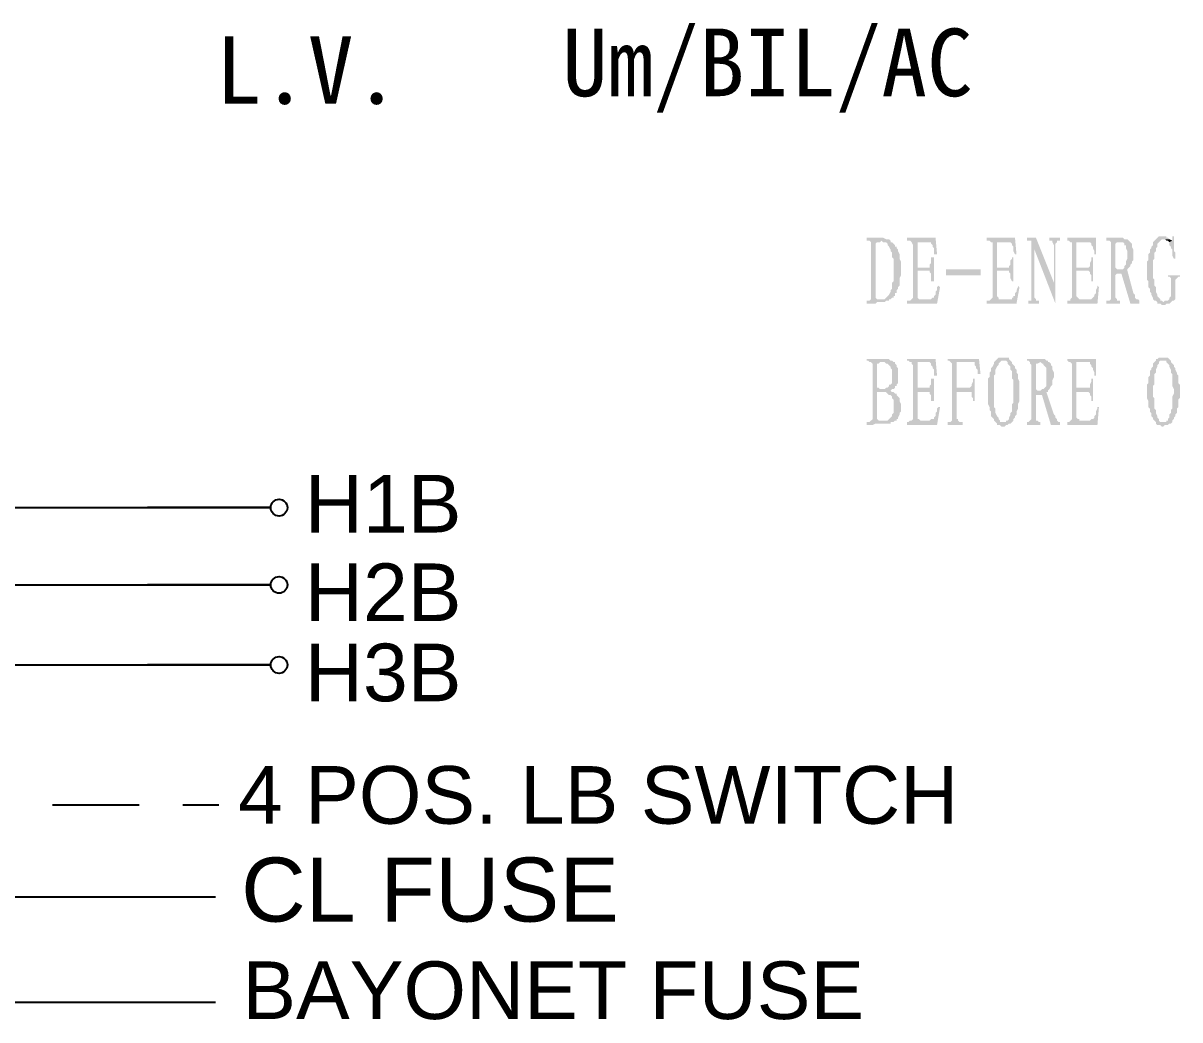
# Model space of a CAD drawing. Header units: millimetres. Extents: x 237080 to 246815, y -181726 to -175279.
# Drawn here: x 246707 to 246750.35, y -181088.43 to -181051.08 of the extents above; entities that cross this region are included whole.
import ezdxf
from ezdxf.enums import TextEntityAlignment as Align

# ---------------------------------------------------------------- set-up
doc = ezdxf.new("R2010")
doc.units = ezdxf.units.MM
doc.header["$LTSCALE"] = 13
doc.linetypes.add('DASHED', pattern=[0.75, 0.5, -0.25])
doc.layers.add('2', color=3, linetype='Continuous')
doc.layers.add('4虚线层', color=6, linetype='DASHED')
doc.layers.add('标注、文本', color=3, linetype='Continuous', lineweight=25)
doc.styles.add('Note Text (ANSI)', font='arial.ttf')
doc.styles.add('PDF FangSong', font='simfang.ttf')

msp = doc.modelspace()

# ---------------------------------------------------------------- hatches: boundary and pattern name
at = {"layer": '2', "linetype": 'Continuous', "transparency": 33554559}
for points in [[(246739.116, -181059.121), (246738.611, -181059.121), (246738.611, -181059.233), (246738.667, -181059.233), (246738.723, -181059.233), (246738.779, -181059.289), (246738.779, -181059.345), (246738.779, -181061.367), (246738.779, -181061.424), (246738.723, -181061.48), (246738.611, -181061.48), (246738.611, -181061.592), (246738.723, -181061.592), (246738.779, -181061.592), (246738.892, -181061.592), (246738.948, -181061.592), (246739.004, -181061.536), (246739.06, -181061.536), (246739.173, -181061.536), (246739.229, -181061.536), (246739.285, -181061.536), (246739.341, -181061.48), (246739.397, -181061.48), (246739.453, -181061.48), (246739.173, -181061.424), (246739.116, -181061.424), (246739.06, -181061.424), (246739.004, -181061.424), (246738.948, -181061.367), (246738.948, -181059.345), (246739.004, -181059.289), (246739.06, -181059.289), (246739.116, -181059.289), (246739.173, -181059.233), (246739.51, -181059.233), (246739.453, -181059.177), (246739.397, -181059.177), (246739.341, -181059.177), (246739.229, -181059.121), (246739.173, -181059.121)], [(246739.51, -181059.233), (246739.173, -181059.233), (246739.229, -181059.289), (246739.285, -181059.289), (246739.341, -181059.289), (246739.397, -181059.345), (246739.397, -181059.402), (246739.453, -181059.458), (246739.51, -181059.57), (246739.51, -181059.626), (246739.566, -181059.682), (246739.566, -181059.739), (246739.566, -181059.795), (246739.566, -181059.851), (246739.622, -181059.907), (246739.622, -181060.019), (246739.622, -181060.076), (246739.622, -181060.188), (246739.622, -181060.244), (246739.622, -181060.356), (246739.622, -181060.413), (246739.622, -181060.525), (246739.622, -181060.581), (246739.622, -181060.693), (246739.622, -181060.75), (246739.566, -181060.806), (246739.566, -181060.918), (246739.566, -181060.974), (246739.566, -181061.03), (246739.51, -181061.087), (246739.51, -181061.143), (246739.453, -181061.255), (246739.397, -181061.311), (246739.341, -181061.367), (246739.285, -181061.424), (246739.229, -181061.424), (246739.173, -181061.424), (246739.453, -181061.48), (246739.453, -181061.424), (246739.51, -181061.424), (246739.566, -181061.367), (246739.622, -181061.367), (246739.622, -181061.311), (246739.678, -181061.311), (246739.678, -181061.255), (246739.678, -181061.199), (246739.734, -181061.199), (246739.734, -181061.143), (246739.734, -181061.087), (246739.79, -181061.03), (246739.79, -181060.974), (246739.847, -181060.918), (246739.847, -181060.862), (246739.847, -181060.75), (246739.847, -181060.693), (246739.847, -181060.637), (246739.903, -181060.525), (246739.903, -181060.469), (246739.903, -181060.356), (246739.903, -181060.3), (246739.903, -181060.244), (246739.903, -181060.188), (246739.903, -181060.076), (246739.903, -181060.019), (246739.847, -181059.907), (246739.847, -181059.851), (246739.847, -181059.795), (246739.847, -181059.739), (246739.79, -181059.626), (246739.79, -181059.57), (246739.734, -181059.514), (246739.734, -181059.458), (246739.678, -181059.458), (246739.678, -181059.402), (246739.622, -181059.345), (246739.566, -181059.289), (246739.51, -181059.289)], [(246741.195, -181059.121), (246740.127, -181059.121), (246740.127, -181059.233), (246740.184, -181059.233), (246740.24, -181059.233), (246740.296, -181059.289), (246740.97, -181059.289), (246741.026, -181059.289), (246741.026, -181059.345), (246741.082, -181059.402), (246741.082, -181059.458), (246741.138, -181059.514), (246741.138, -181059.626), (246741.138, -181059.739), (246741.251, -181059.739)], [(246740.296, -181059.289), (246740.352, -181059.402), (246740.352, -181061.367), (246740.296, -181061.424), (246740.24, -181061.48), (246740.689, -181061.424), (246740.633, -181061.424), (246740.577, -181061.424), (246740.521, -181061.367), (246740.521, -181061.311), (246740.521, -181060.356), (246740.914, -181060.356), (246740.521, -181060.244), (246740.521, -181059.289), (246740.97, -181059.289)], [(246744.171, -181059.121), (246743.104, -181059.121), (246743.104, -181059.233), (246743.16, -181059.233), (246743.217, -181059.233), (246743.273, -181059.289), (246744.003, -181059.289), (246744.059, -181059.345), (246744.059, -181059.402), (246744.115, -181059.458), (246744.115, -181059.514), (246744.115, -181059.626), (246744.171, -181059.739), (246744.228, -181059.739)], [(246743.273, -181059.289), (246743.329, -181059.289), (246743.329, -181059.402), (246743.329, -181061.367), (246743.273, -181061.424), (246743.217, -181061.48), (246743.666, -181061.424), (246743.61, -181061.424), (246743.554, -181061.424), (246743.554, -181061.367), (246743.497, -181061.311), (246743.497, -181060.356), (246743.947, -181060.356), (246743.497, -181060.244), (246743.497, -181059.289), (246744.003, -181059.289)], [(246744.958, -181059.121), (246744.621, -181059.121), (246744.621, -181059.233), (246744.677, -181059.233), (246744.733, -181059.233), (246744.789, -181059.233), (246744.789, -181059.402), (246744.902, -181059.57), (246745.688, -181061.592), (246745.632, -181060.806)], [(246745.857, -181059.121), (246745.463, -181059.121), (246745.463, -181059.233), (246745.52, -181059.233), (246745.576, -181059.233), (246745.576, -181059.289), (246745.632, -181059.402), (246745.632, -181060.806), (246745.688, -181061.592), (246745.688, -181059.345), (246745.744, -181059.289), (246745.744, -181059.233), (246745.8, -181059.233), (246745.857, -181059.233)], [(246747.204, -181059.121), (246746.137, -181059.121), (246746.137, -181059.233), (246746.193, -181059.233), (246746.25, -181059.289), (246746.98, -181059.289), (246747.036, -181059.345), (246747.036, -181059.402), (246747.092, -181059.458), (246747.092, -181059.514), (246747.148, -181059.626), (246747.148, -181059.739), (246747.204, -181059.739)], [(246746.25, -181059.289), (246746.306, -181059.289), (246746.306, -181059.402), (246746.306, -181061.367), (246746.25, -181061.424), (246746.25, -181061.48), (246746.699, -181061.424), (246746.587, -181061.424), (246746.53, -181061.367), (246746.474, -181061.311), (246746.474, -181060.356), (246746.924, -181060.356), (246746.474, -181060.244), (246746.474, -181059.289), (246746.98, -181059.289)], [(246748.159, -181059.121), (246747.598, -181059.121), (246747.598, -181059.233), (246747.654, -181059.233), (246747.71, -181059.233), (246747.766, -181059.289), (246747.766, -181059.345), (246747.766, -181061.367), (246747.766, -181061.424), (246747.71, -181061.48), (246747.598, -181061.48), (246747.598, -181061.592), (246748.103, -181061.592), (246748.103, -181061.48), (246748.047, -181061.48), (246747.991, -181061.48), (246747.991, -181061.424), (246747.935, -181061.367), (246747.935, -181060.525), (246747.991, -181060.469), (246748.047, -181060.469), (246748.103, -181060.469), (246748.159, -181060.469), (246748.384, -181060.356), (246748.103, -181060.3), (246748.047, -181060.3), (246747.991, -181060.3), (246747.935, -181060.244), (246747.935, -181059.345), (246747.991, -181059.289), (246748.047, -181059.289), (246748.103, -181059.289), (246748.496, -181059.289), (246748.44, -181059.233), (246748.384, -181059.177), (246748.328, -181059.177), (246748.272, -181059.177), (246748.215, -181059.121)], [(246748.496, -181059.289), (246748.103, -181059.289), (246748.159, -181059.289), (246748.215, -181059.289), (246748.272, -181059.345), (246748.272, -181059.402), (246748.328, -181059.402), (246748.328, -181059.458), (246748.328, -181059.514), (246748.384, -181059.626), (246748.384, -181059.682), (246748.384, -181059.795), (246748.384, -181059.851), (246748.384, -181059.907), (246748.328, -181060.019), (246748.328, -181060.076), (246748.328, -181060.132), (246748.272, -181060.188), (246748.272, -181060.244), (246748.215, -181060.3), (246748.159, -181060.3), (246748.103, -181060.3), (246748.384, -181060.356), (246748.384, -181060.3), (246748.44, -181060.244), (246748.496, -181060.188), (246748.496, -181060.132), (246748.552, -181060.076), (246748.552, -181060.019), (246748.609, -181059.963), (246748.609, -181059.907), (246748.609, -181059.795), (246748.609, -181059.739), (246748.609, -181059.626), (246748.609, -181059.57), (246748.552, -181059.458), (246748.552, -181059.402), (246748.552, -181059.345)], [(246749.732, -181059.065), (246749.676, -181059.065), (246749.563, -181059.065), (246749.507, -181059.121), (246749.451, -181059.177), (246749.395, -181059.233), (246749.339, -181059.289), (246749.339, -181059.402), (246749.283, -181059.458), (246749.283, -181059.514), (246749.226, -181059.57), (246749.226, -181059.626), (246749.226, -181059.682), (246749.17, -181059.739), (246749.17, -181059.795), (246749.17, -181059.851), (246749.17, -181059.963), (246749.114, -181060.019), (246749.114, -181060.076), (246749.114, -181060.188), (246749.114, -181060.244), (246749.114, -181060.356), (246749.114, -181060.413), (246749.114, -181060.525), (246749.114, -181060.581), (246749.114, -181060.693), (246749.17, -181060.75), (246749.17, -181060.806), (246749.17, -181060.918), (246749.17, -181060.974), (246749.226, -181061.03), (246749.226, -181061.087), (246749.226, -181061.143), (246749.283, -181061.199), (246749.283, -181061.255), (246749.339, -181061.367), (246749.339, -181061.424), (246749.395, -181061.48), (246749.451, -181061.48), (246749.507, -181061.536), (246749.507, -181061.592), (246749.563, -181061.592), (246749.62, -181061.592), (246749.676, -181061.648), (246749.732, -181061.648), (246749.788, -181061.648), (246749.844, -181061.592), (246749.9, -181061.592), (246749.957, -181061.592), (246750.013, -181061.536), (246749.732, -181061.536), (246749.676, -181061.48), (246749.62, -181061.48), (246749.62, -181061.424), (246749.563, -181061.367), (246749.507, -181061.311), (246749.507, -181061.255), (246749.451, -181061.143), (246749.451, -181061.03), (246749.451, -181060.974), (246749.395, -181060.918), (246749.395, -181060.862), (246749.395, -181060.806), (246749.395, -181060.693), (246749.339, -181060.637), (246749.339, -181060.581), (246749.339, -181060.469), (246749.339, -181060.413), (246749.339, -181060.3), (246749.339, -181060.244), (246749.339, -181060.132), (246749.339, -181060.076), (246749.339, -181059.963), (246749.395, -181059.907), (246749.395, -181059.851), (246749.395, -181059.739), (246749.395, -181059.682), (246749.451, -181059.626), (246749.451, -181059.57), (246749.451, -181059.514), (246749.507, -181059.458), (246749.507, -181059.345), (246749.563, -181059.289), (246749.62, -181059.233), (246749.676, -181059.177), (246749.732, -181059.177), (246749.957, -181059.177), (246749.9, -181059.121), (246749.844, -181059.121), (246749.844, -181059.065), (246749.788, -181059.065)], [(246749.957, -181059.177), (246749.732, -181059.177), (246749.788, -181059.177), (246749.844, -181059.233), (246749.9, -181059.233), (246749.957, -181059.289), (246750.069, -181059.233)], [(246750.125, -181059.065), (246750.069, -181059.065), (246750.069, -181059.121), (246750.069, -181059.233), (246749.957, -181059.289), (246749.957, -181059.345), (246749.957, -181059.402), (246750.013, -181059.458), (246750.013, -181059.514), (246750.069, -181059.57), (246750.069, -181059.682), (246750.069, -181059.795), (246750.125, -181059.907), (246750.181, -181059.907), (246750.181, -181059.851), (246750.181, -181059.739), (246750.181, -181059.682), (246750.125, -181059.626), (246750.125, -181059.514), (246750.125, -181059.458), (246750.125, -181059.402), (246750.125, -181059.345), (246750.125, -181059.289), (246750.125, -181059.233), (246750.125, -181059.121)], [(246744.789, -181059.402), (246744.789, -181061.367), (246744.789, -181061.424), (246744.789, -181061.48), (246744.733, -181061.48), (246744.677, -181061.48), (246744.677, -181061.592), (246745.07, -181061.592), (246745.07, -181061.48), (246745.014, -181061.48), (246744.958, -181061.48), (246744.958, -181061.424), (246744.902, -181061.367), (246744.902, -181059.57)], [(246741.138, -181059.851), (246741.026, -181059.851), (246741.026, -181059.907), (246741.026, -181059.963), (246741.026, -181060.076), (246740.97, -181060.132), (246740.97, -181060.188), (246740.97, -181060.244), (246740.521, -181060.244), (246740.914, -181060.356), (246740.97, -181060.356), (246740.97, -181060.413), (246741.026, -181060.469), (246741.026, -181060.525), (246741.026, -181060.637), (246741.026, -181060.75), (246741.138, -181060.75)], [(246744.115, -181059.851), (246744.059, -181059.851), (246744.059, -181059.907), (246744.003, -181059.963), (246744.003, -181060.076), (246744.003, -181060.132), (246743.947, -181060.188), (246743.947, -181060.244), (246743.497, -181060.244), (246743.947, -181060.356), (246743.947, -181060.413), (246744.003, -181060.469), (246744.003, -181060.525), (246744.003, -181060.637), (246744.059, -181060.75), (246744.115, -181060.75)], [(246747.092, -181059.851), (246747.036, -181059.851), (246747.036, -181059.907), (246747.036, -181059.963), (246746.98, -181060.076), (246746.98, -181060.132), (246746.98, -181060.188), (246746.924, -181060.244), (246746.474, -181060.244), (246746.924, -181060.356), (246746.98, -181060.413), (246746.98, -181060.469), (246747.036, -181060.525), (246747.036, -181060.637), (246747.036, -181060.75), (246747.092, -181060.75)], [(246741.588, -181060.3), (246742.88, -181060.3), (246742.88, -181060.525), (246741.588, -181060.525)], [(246748.384, -181060.356), (246748.159, -181060.469), (246748.496, -181061.592), (246748.833, -181061.592), (246748.833, -181061.48), (246748.777, -181061.424), (246748.721, -181061.424), (246748.665, -181061.367), (246748.665, -181061.255), (246748.609, -181061.199)], [(246750.35, -181060.525), (246749.9, -181060.525), (246749.9, -181060.581), (246749.957, -181060.581), (246750.013, -181060.637), (246750.013, -181060.693), (246750.013, -181060.806), (246750.013, -181060.918), (246750.013, -181061.03), (246750.013, -181061.087), (246750.013, -181061.199), (246750.013, -181061.255), (246750.013, -181061.311), (246749.957, -181061.367), (246749.957, -181061.424), (246749.9, -181061.48), (246749.844, -181061.48), (246749.788, -181061.48), (246749.732, -181061.536), (246750.013, -181061.536), (246750.069, -181061.48), (246750.125, -181061.48), (246750.181, -181061.424), (246750.181, -181061.367), (246750.181, -181060.75), (246750.181, -181060.693), (246750.237, -181060.637), (246750.294, -181060.581), (246750.35, -181060.581)], [(246741.307, -181060.918), (246741.251, -181060.974), (246741.251, -181061.087), (246741.195, -181061.143), (246741.195, -181061.199), (246741.195, -181061.255), (246741.138, -181061.311), (246741.138, -181061.367), (246741.082, -181061.367), (246741.026, -181061.424), (246740.97, -181061.424), (246740.914, -181061.424), (246740.858, -181061.424), (246740.801, -181061.424), (246740.689, -181061.424), (246740.24, -181061.48), (246740.184, -181061.48), (246740.127, -181061.48), (246740.127, -181061.592), (246741.251, -181061.592), (246741.363, -181060.974)], [(246744.284, -181060.918), (246744.284, -181060.974), (246744.228, -181061.087), (246744.228, -181061.143), (246744.171, -181061.199), (246744.171, -181061.255), (246744.171, -181061.311), (246744.115, -181061.311), (246744.115, -181061.367), (246744.059, -181061.367), (246744.059, -181061.424), (246744.003, -181061.424), (246743.947, -181061.424), (246743.834, -181061.424), (246743.778, -181061.424), (246743.666, -181061.424), (246743.217, -181061.48), (246743.16, -181061.48), (246743.104, -181061.48), (246743.104, -181061.592), (246744.228, -181061.592), (246744.34, -181060.974)], [(246747.261, -181060.918), (246747.261, -181060.974), (246747.205, -181061.087), (246747.205, -181061.143), (246747.205, -181061.199), (246747.148, -181061.255), (246747.148, -181061.311), (246747.092, -181061.367), (246747.036, -181061.424), (246746.98, -181061.424), (246746.924, -181061.424), (246746.868, -181061.424), (246746.755, -181061.424), (246746.699, -181061.424), (246746.25, -181061.48), (246746.194, -181061.48), (246746.137, -181061.48), (246746.137, -181061.592), (246747.261, -181061.592), (246747.317, -181060.974)], [(246743.778, -181063.614), (246743.722, -181063.614), (246743.666, -181063.614), (246743.61, -181063.614), (246743.554, -181063.614), (246743.497, -181063.67), (246743.441, -181063.726), (246743.385, -181063.783), (246743.385, -181063.839), (246743.329, -181063.951), (246743.273, -181064.007), (246743.273, -181064.063), (246743.273, -181064.12), (246743.217, -181064.176), (246743.217, -181064.288), (246743.217, -181064.344), (246743.16, -181064.4), (246743.16, -181064.457), (246743.16, -181064.569), (246743.16, -181064.625), (246743.16, -181064.737), (246743.16, -181064.794), (246743.16, -181064.85), (246743.16, -181064.906), (246743.16, -181065.018), (246743.16, -181065.074), (246743.16, -181065.131), (246743.16, -181065.243), (246743.16, -181065.299), (246743.16, -181065.355), (246743.217, -181065.468), (246743.217, -181065.524), (246743.217, -181065.58), (246743.273, -181065.636), (246743.273, -181065.692), (246743.273, -181065.805), (246743.329, -181065.861), (246743.385, -181065.917), (246743.385, -181065.973), (246743.441, -181066.029), (246743.778, -181066.029), (246743.722, -181066.029), (246743.666, -181066.029), (246743.61, -181066.029), (246743.61, -181065.973), (246743.554, -181065.917), (246743.554, -181065.861), (246743.497, -181065.805), (246743.441, -181065.692), (246743.441, -181065.636), (246743.441, -181065.58), (246743.441, -181065.524), (246743.385, -181065.468), (246743.385, -181065.355), (246743.385, -181065.299), (246743.385, -181065.243), (246743.385, -181065.131), (246743.385, -181065.074), (246743.385, -181064.962), (246743.385, -181064.85), (246743.385, -181064.737), (246743.385, -181064.681), (246743.385, -181064.625), (246743.385, -181064.513), (246743.385, -181064.457), (246743.385, -181064.344), (246743.385, -181064.288), (246743.441, -181064.232), (246743.441, -181064.176), (246743.441, -181064.12), (246743.441, -181064.063), (246743.497, -181063.951), (246743.554, -181063.895), (246743.554, -181063.839), (246743.61, -181063.783), (246743.666, -181063.726), (246743.722, -181063.726), (246744.003, -181063.726), (246743.947, -181063.67), (246743.947, -181063.614), (246743.891, -181063.614), (246743.834, -181063.614)], [(246749.732, -181063.614), (246749.676, -181063.614), (246749.62, -181063.614), (246749.563, -181063.614), (246749.507, -181063.67), (246749.451, -181063.67), (246749.451, -181063.726), (246749.395, -181063.783), (246749.339, -181063.839), (246749.339, -181063.951), (246749.283, -181064.007), (246749.283, -181064.063), (246749.226, -181064.12), (246749.226, -181064.176), (246749.226, -181064.288), (246749.17, -181064.344), (246749.17, -181064.4), (246749.17, -181064.457), (246749.17, -181064.569), (246749.114, -181064.625), (246749.114, -181064.737), (246749.114, -181064.794), (246749.114, -181064.85), (246749.114, -181064.906), (246749.114, -181065.018), (246749.114, -181065.074), (246749.114, -181065.131), (246749.17, -181065.243), (246749.17, -181065.299), (246749.17, -181065.355), (246749.17, -181065.468), (246749.226, -181065.524), (246749.226, -181065.58), (246749.226, -181065.636), (246749.283, -181065.692), (246749.283, -181065.805), (246749.339, -181065.861), (246749.339, -181065.917), (246749.395, -181065.973), (246749.451, -181066.029), (246749.732, -181066.029), (246749.676, -181066.029), (246749.62, -181066.029), (246749.563, -181065.973), (246749.563, -181065.917), (246749.507, -181065.861), (246749.507, -181065.805), (246749.451, -181065.692), (246749.451, -181065.636), (246749.451, -181065.58), (246749.395, -181065.524), (246749.395, -181065.468), (246749.395, -181065.355), (246749.395, -181065.299), (246749.395, -181065.243), (246749.395, -181065.131), (246749.339, -181065.074), (246749.339, -181064.962), (246749.339, -181064.85), (246749.339, -181064.737), (246749.339, -181064.681), (246749.395, -181064.625), (246749.395, -181064.513), (246749.395, -181064.457), (246749.395, -181064.344), (246749.395, -181064.288), (246749.395, -181064.232), (246749.451, -181064.176), (246749.451, -181064.12), (246749.451, -181064.063), (246749.507, -181063.951), (246749.507, -181063.895), (246749.563, -181063.839), (246749.563, -181063.783), (246749.62, -181063.726), (246749.676, -181063.726), (246749.732, -181063.726), (246750.013, -181063.726), (246749.957, -181063.67), (246749.9, -181063.614), (246749.844, -181063.614), (246749.788, -181063.614)], [(246739.173, -181063.67), (246738.611, -181063.67), (246738.611, -181063.726), (246738.667, -181063.726), (246738.723, -181063.783), (246738.779, -181063.783), (246738.836, -181063.839), (246738.836, -181065.917), (246738.779, -181065.973), (246739.116, -181065.973), (246739.06, -181065.973), (246739.004, -181065.917), (246739.004, -181064.906), (246739.06, -181064.906), (246739.116, -181064.906), (246739.229, -181064.906), (246739.566, -181064.906), (246739.51, -181064.85), (246739.453, -181064.85), (246739.51, -181064.85), (246739.566, -181064.794), (246739.173, -181064.794), (246739.116, -181064.794), (246739.06, -181064.737), (246739.004, -181064.737), (246739.004, -181063.839), (246739.06, -181063.839), (246739.116, -181063.783), (246739.173, -181063.783), (246739.229, -181063.783), (246739.622, -181063.783), (246739.566, -181063.726), (246739.51, -181063.726), (246739.453, -181063.67), (246739.397, -181063.67), (246739.341, -181063.67), (246739.285, -181063.67)], [(246739.622, -181063.783), (246739.229, -181063.783), (246739.285, -181063.783), (246739.341, -181063.839), (246739.397, -181063.839), (246739.454, -181063.895), (246739.51, -181063.951), (246739.51, -181064.007), (246739.566, -181064.063), (246739.566, -181064.12), (246739.566, -181064.176), (246739.566, -181064.288), (246739.566, -181064.4), (246739.566, -181064.457), (246739.566, -181064.569), (246739.51, -181064.625), (246739.454, -181064.625), (246739.454, -181064.681), (246739.397, -181064.737), (246739.341, -181064.737), (246739.285, -181064.794), (246739.229, -181064.794), (246739.173, -181064.794), (246739.566, -181064.794), (246739.622, -181064.794), (246739.678, -181064.737), (246739.678, -181064.681), (246739.734, -181064.681), (246739.734, -181064.625), (246739.79, -181064.569), (246739.79, -181064.513), (246739.79, -181064.457), (246739.79, -181064.344), (246739.79, -181064.288), (246739.79, -181064.176), (246739.79, -181064.12), (246739.79, -181064.007), (246739.734, -181063.951), (246739.734, -181063.895), (246739.678, -181063.839), (246739.678, -181063.783)], [(246741.195, -181063.67), (246740.127, -181063.67), (246740.127, -181063.726), (246740.184, -181063.726), (246740.24, -181063.783), (246740.296, -181063.783), (246740.97, -181063.783), (246741.026, -181063.839), (246741.026, -181063.895), (246741.082, -181063.951), (246741.082, -181064.007), (246741.138, -181064.063), (246741.138, -181064.176), (246741.138, -181064.288), (246741.251, -181064.288)], [(246740.296, -181063.783), (246740.296, -181063.839), (246740.352, -181063.895), (246740.352, -181065.861), (246740.352, -181065.917), (246740.296, -181065.973), (246740.24, -181065.973), (246740.689, -181065.973), (246740.633, -181065.973), (246740.577, -181065.917), (246740.521, -181065.917), (246740.521, -181065.861), (246740.521, -181064.906), (246740.914, -181064.906), (246740.521, -181064.737), (246740.521, -181063.783), (246740.97, -181063.783)], [(246742.823, -181063.67), (246741.644, -181063.67), (246741.644, -181063.726), (246741.7, -181063.726), (246741.756, -181063.783), (246742.655, -181063.783), (246742.655, -181063.839), (246742.655, -181063.895), (246742.711, -181063.951), (246742.711, -181064.007), (246742.767, -181064.063), (246742.767, -181064.176), (246742.767, -181064.232), (246742.88, -181064.232)], [(246741.756, -181063.783), (246741.812, -181063.839), (246741.812, -181063.951), (246741.812, -181065.973), (246741.756, -181066.029), (246741.7, -181066.029), (246741.644, -181066.029), (246741.644, -181066.142), (246742.206, -181066.142), (246742.206, -181066.029), (246742.093, -181066.029), (246742.037, -181065.973), (246742.037, -181065.917), (246741.981, -181065.917), (246741.981, -181064.906), (246742.487, -181064.906), (246741.981, -181064.737), (246741.981, -181063.783), (246742.655, -181063.783)], [(246744.003, -181063.726), (246743.722, -181063.726), (246743.778, -181063.726), (246743.834, -181063.726), (246743.891, -181063.783), (246743.891, -181063.839), (246743.947, -181063.895), (246744.003, -181063.951), (246744.003, -181064.063), (246744.059, -181064.12), (246744.059, -181064.176), (246744.059, -181064.232), (246744.059, -181064.344), (246744.059, -181064.4), (246744.115, -181064.457), (246744.115, -181064.569), (246744.115, -181064.625), (246744.115, -181064.681), (246744.115, -181064.794), (246744.115, -181064.85), (246744.115, -181064.962), (246744.115, -181065.074), (246744.115, -181065.131), (246744.115, -181065.243), (246744.115, -181065.299), (246744.059, -181065.355), (246744.059, -181065.411), (246744.059, -181065.524), (246744.059, -181065.58), (246744.059, -181065.636), (246744.003, -181065.692), (246744.003, -181065.748), (246743.947, -181065.861), (246743.947, -181065.917), (246743.891, -181065.973), (246743.834, -181065.973), (246743.834, -181066.029), (246743.778, -181066.029), (246743.441, -181066.029), (246743.497, -181066.085), (246743.497, -181066.142), (246743.554, -181066.142), (246743.61, -181066.142), (246743.666, -181066.198), (246743.722, -181066.198), (246743.778, -181066.198), (246743.834, -181066.142), (246743.891, -181066.142), (246743.947, -181066.085), (246744.003, -181066.085), (246744.059, -181066.029), (246744.115, -181065.973), (246744.115, -181065.917), (246744.171, -181065.861), (246744.171, -181065.805), (246744.228, -181065.748), (246744.228, -181065.692), (246744.228, -181065.636), (246744.284, -181065.524), (246744.284, -181065.468), (246744.284, -181065.411), (246744.284, -181065.355), (246744.34, -181065.243), (246744.34, -181065.187), (246744.34, -181065.131), (246744.34, -181065.018), (246744.34, -181064.962), (246744.34, -181064.85), (246744.34, -181064.794), (246744.34, -181064.737), (246744.34, -181064.625), (246744.34, -181064.569), (246744.34, -181064.513), (246744.284, -181064.4), (246744.284, -181064.344), (246744.284, -181064.288), (246744.284, -181064.232), (246744.228, -181064.176), (246744.228, -181064.063), (246744.171, -181064.007), (246744.171, -181063.951), (246744.115, -181063.895), (246744.059, -181063.839), (246744.059, -181063.783)], [(246745.126, -181063.67), (246744.621, -181063.67), (246744.621, -181063.726), (246744.677, -181063.726), (246744.733, -181063.783), (246744.733, -181063.839), (246744.789, -181063.895), (246744.789, -181065.917), (246744.733, -181065.973), (246744.677, -181066.029), (246744.621, -181066.029), (246744.621, -181066.142), (246745.126, -181066.142), (246745.126, -181066.029), (246745.07, -181066.029), (246745.014, -181065.973), (246744.958, -181065.973), (246744.958, -181065.861), (246744.958, -181065.074), (246744.958, -181065.018), (246745.014, -181065.018), (246745.07, -181065.018), (246745.182, -181065.018), (246745.351, -181064.906), (246745.407, -181064.906), (246745.07, -181064.85), (246745.014, -181064.85), (246744.958, -181064.794), (246744.958, -181064.737), (246744.958, -181063.895), (246744.958, -181063.839), (246745.014, -181063.839), (246745.126, -181063.783), (246745.463, -181063.783), (246745.407, -181063.783), (246745.407, -181063.726), (246745.351, -181063.726), (246745.295, -181063.67), (246745.182, -181063.67)], [(246745.463, -181063.783), (246745.126, -181063.783), (246745.182, -181063.839), (246745.239, -181063.839), (246745.239, -181063.895), (246745.295, -181063.951), (246745.351, -181064.007), (246745.351, -181064.063), (246745.351, -181064.12), (246745.351, -181064.232), (246745.351, -181064.344), (246745.351, -181064.4), (246745.351, -181064.457), (246745.351, -181064.569), (246745.351, -181064.625), (246745.351, -181064.681), (246745.295, -181064.737), (246745.239, -181064.794), (246745.182, -181064.794), (246745.126, -181064.85), (246745.07, -181064.85), (246745.407, -181064.906), (246745.407, -181064.85), (246745.463, -181064.794), (246745.519, -181064.681), (246745.576, -181064.625), (246745.576, -181064.569), (246745.576, -181064.513), (246745.576, -181064.457), (246745.632, -181064.344), (246745.632, -181064.288), (246745.632, -181064.232), (246745.632, -181064.176), (246745.576, -181064.063), (246745.576, -181064.007), (246745.576, -181063.951), (246745.519, -181063.895), (246745.519, -181063.839)], [(246747.204, -181063.67), (246746.137, -181063.67), (246746.137, -181063.726), (246746.193, -181063.783), (246746.25, -181063.783), (246746.98, -181063.783), (246746.98, -181063.839), (246747.036, -181063.895), (246747.036, -181063.951), (246747.092, -181064.007), (246747.092, -181064.063), (246747.148, -181064.176), (246747.148, -181064.288), (246747.204, -181064.288)], [(246746.25, -181063.783), (246746.306, -181063.839), (246746.306, -181063.895), (246746.306, -181065.861), (246746.306, -181065.917), (246746.25, -181065.973), (246746.699, -181065.973), (246746.587, -181065.973), (246746.587, -181065.917), (246746.53, -181065.917), (246746.474, -181065.861), (246746.474, -181064.906), (246746.924, -181064.906), (246746.474, -181064.737), (246746.474, -181063.783), (246746.98, -181063.783)], [(246750.013, -181063.726), (246749.732, -181063.726), (246749.788, -181063.726), (246749.844, -181063.726), (246749.844, -181063.783), (246749.9, -181063.839), (246749.957, -181063.895), (246749.957, -181063.951), (246750.013, -181064.063), (246750.013, -181064.12), (246750.013, -181064.176), (246750.069, -181064.232), (246750.069, -181064.344), (246750.069, -181064.4), (246750.069, -181064.457), (246750.069, -181064.569), (246750.069, -181064.625), (246750.069, -181064.681), (246750.125, -181064.794), (246750.125, -181064.85), (246750.125, -181064.962), (246750.069, -181065.074), (246750.069, -181065.131), (246750.069, -181065.243), (246750.069, -181065.299), (246750.069, -181065.355), (246750.069, -181065.411), (246750.069, -181065.524), (246750.013, -181065.58), (246750.013, -181065.636), (246750.013, -181065.692), (246749.957, -181065.748), (246749.957, -181065.861), (246749.9, -181065.917), (246749.9, -181065.973), (246749.844, -181065.973), (246749.844, -181066.029), (246749.788, -181066.029), (246749.732, -181066.029), (246749.451, -181066.029), (246749.451, -181066.085), (246749.507, -181066.142), (246749.563, -181066.142), (246749.62, -181066.142), (246749.676, -181066.198), (246749.732, -181066.198), (246749.788, -181066.142), (246749.844, -181066.142), (246749.9, -181066.142), (246749.957, -181066.085), (246750.013, -181066.085), (246750.069, -181066.029), (246750.069, -181065.973), (246750.125, -181065.917), (246750.125, -181065.861), (246750.181, -181065.805), (246750.181, -181065.748), (246750.237, -181065.692), (246750.237, -181065.636), (246750.237, -181065.524), (246750.294, -181065.468), (246750.294, -181065.411), (246750.294, -181065.355), (246750.294, -181065.243), (246750.294, -181065.187), (246750.35, -181065.131), (246750.35, -181065.018), (246750.35, -181064.962), (246750.35, -181064.85), (246750.35, -181064.794), (246750.35, -181064.737), (246750.35, -181064.625), (246750.294, -181064.569), (246750.294, -181064.513), (246750.294, -181064.4), (246750.294, -181064.344), (246750.294, -181064.288), (246750.237, -181064.232), (246750.237, -181064.176), (246750.181, -181064.063), (246750.181, -181064.007), (246750.125, -181063.951), (246750.125, -181063.895), (246750.069, -181063.839), (246750.013, -181063.783)], [(246741.138, -181064.4), (246741.026, -181064.4), (246741.026, -181064.513), (246741.026, -181064.625), (246740.97, -181064.681), (246740.97, -181064.737), (246740.521, -181064.737), (246740.914, -181064.906), (246740.97, -181064.906), (246740.97, -181064.962), (246741.026, -181065.018), (246741.026, -181065.074), (246741.026, -181065.187), (246741.026, -181065.243), (246741.138, -181065.243)], [(246742.655, -181064.4), (246742.599, -181064.4), (246742.599, -181064.513), (246742.543, -181064.625), (246742.543, -181064.681), (246742.486, -181064.737), (246741.981, -181064.737), (246742.486, -181064.906), (246742.543, -181064.906), (246742.543, -181064.962), (246742.543, -181065.074), (246742.599, -181065.131), (246742.599, -181065.243), (246742.655, -181065.243)], [(246747.092, -181064.4), (246747.036, -181064.4), (246747.036, -181064.513), (246746.98, -181064.625), (246746.98, -181064.681), (246746.98, -181064.737), (246746.924, -181064.737), (246746.474, -181064.737), (246746.924, -181064.906), (246746.98, -181064.962), (246746.98, -181065.018), (246747.036, -181065.074), (246747.036, -181065.187), (246747.036, -181065.243), (246747.092, -181065.243)], [(246739.566, -181064.906), (246739.229, -181064.906), (246739.285, -181064.906), (246739.341, -181064.906), (246739.397, -181064.962), (246739.453, -181065.018), (246739.51, -181065.018), (246739.566, -181065.074), (246739.566, -181065.131), (246739.622, -181065.187), (246739.622, -181065.299), (246739.622, -181065.355), (246739.622, -181065.411), (246739.622, -181065.468), (246739.622, -181065.524), (246739.622, -181065.58), (246739.622, -181065.692), (246739.566, -181065.748), (246739.566, -181065.805), (246739.51, -181065.861), (246739.453, -181065.917), (246739.397, -181065.973), (246739.341, -181065.973), (246739.285, -181065.973), (246739.116, -181065.973), (246738.779, -181065.973), (246738.723, -181066.029), (246738.611, -181066.029), (246738.611, -181066.142), (246738.667, -181066.142), (246738.779, -181066.142), (246738.836, -181066.142), (246738.948, -181066.085), (246739.004, -181066.085), (246739.116, -181066.085), (246739.173, -181066.085), (246739.229, -181066.085), (246739.285, -181066.085), (246739.397, -181066.085), (246739.453, -181066.085), (246739.51, -181066.085), (246739.51, -181066.029), (246739.566, -181066.029), (246739.622, -181066.029), (246739.678, -181065.973), (246739.734, -181065.973), (246739.734, -181065.917), (246739.79, -181065.917), (246739.79, -181065.861), (246739.847, -181065.748), (246739.847, -181065.692), (246739.903, -181065.636), (246739.903, -181065.58), (246739.903, -181065.468), (246739.903, -181065.411), (246739.903, -181065.355), (246739.847, -181065.243), (246739.847, -181065.187), (246739.847, -181065.131), (246739.79, -181065.074), (246739.734, -181065.018), (246739.734, -181064.962), (246739.678, -181064.962), (246739.622, -181064.906)], [(246745.351, -181064.906), (246745.183, -181065.018), (246745.519, -181066.142), (246745.856, -181066.142), (246745.856, -181066.029), (246745.8, -181066.029), (246745.744, -181065.973), (246745.744, -181065.917), (246745.688, -181065.861), (246745.688, -181065.805), (246745.632, -181065.748)], [(246741.307, -181065.468), (246741.251, -181065.524), (246741.251, -181065.636), (246741.195, -181065.692), (246741.195, -181065.748), (246741.195, -181065.805), (246741.138, -181065.861), (246741.138, -181065.917), (246741.082, -181065.917), (246741.026, -181065.917), (246740.97, -181065.973), (246740.914, -181065.973), (246740.858, -181065.973), (246740.801, -181065.973), (246740.689, -181065.973), (246740.24, -181065.973), (246740.184, -181066.029), (246740.127, -181066.029), (246740.127, -181066.142), (246741.251, -181066.142), (246741.363, -181065.468)], [(246747.261, -181065.468), (246747.261, -181065.524), (246747.205, -181065.636), (246747.205, -181065.692), (246747.205, -181065.748), (246747.148, -181065.805), (246747.148, -181065.861), (246747.092, -181065.917), (246747.036, -181065.917), (246746.98, -181065.973), (246746.924, -181065.973), (246746.868, -181065.973), (246746.755, -181065.973), (246746.699, -181065.973), (246746.25, -181065.973), (246746.194, -181066.029), (246746.137, -181066.029), (246746.137, -181066.142), (246747.261, -181066.142), (246747.317, -181065.468)]]:
    msp.add_hatch(color=256, dxfattribs=at).paths.add_polyline_path(points)

# ---------------------------------------------------------------- linework, layer by layer
at = {"layer": '2', "linetype": 'Continuous'}
for p, q in [((246670.192, -181069.236), (246711.664, -181069.236)), ((246711.664, -181069.236), (246716.281, -181069.236)), ((246716.281, -181069.236), (246711.664, -181069.236)), ((246686.911, -181072.132), (246711.664, -181072.132)), ((246711.664, -181072.132), (246716.281, -181072.132)), ((246716.281, -181072.132), (246711.664, -181072.132)), ((246704.018, -181075.131), (246711.664, -181075.131)), ((246711.664, -181075.131), (246716.281, -181075.131)), ((246716.281, -181075.131), (246711.664, -181075.131))]:
    msp.add_line(p, q, dxfattribs=at)
at = {"layer": '2', "color": 3}
for p, q in [((246705.766, -181083.821), (246714.206, -181083.821)), ((246705.766, -181087.764), (246714.206, -181087.764))]:
    msp.add_line(p, q, dxfattribs=at)
at = {"layer": '4虚线层', "ltscale": 0.5}
msp.add_line((246664.232, -181080.376), (246714.334, -181080.376), dxfattribs=at)
at = {"layer": '标注、文本'}
for centre in [(246716.593, -181069.236), (246716.593, -181072.132), (246716.593, -181075.131)]:
    msp.add_circle(centre, 0.313, dxfattribs=at)

# ---------------------------------------------------------------- texts
at = {"layer": '2', "linetype": 'Continuous', "style": 'Note Text (ANSI)'}
for s, height, p in [('H1B', 2.16, (246723.43, -181070.167)), ('H2B', 2.16, (246723.43, -181073.487)), ('H3B', 2.16, (246723.43, -181076.491)), ('CL FUSE', 2.4, (246729.33, -181084.747)), ('BAYONET FUSE', 2.16, (246738.52, -181088.398))]:
    msp.add_text(s, height=height, dxfattribs=at).set_placement(p, align=Align.RIGHT)
at = {"layer": '2', "linetype": 'Continuous', "char_height": 2.53409, "attachment_point": 7, "style": 'PDF FangSong'}
for s, insert in [('\\W0.991650;Um/BIL/AC', (246727.198, -181054.436)), ('\\W0.998704;L.V.', (246714.223, -181054.146))]:
    msp.add_mtext(s, dxfattribs=dict(at, insert=insert))
at = {"layer": '2', "linetype": 'Continuous', "insert": (246715.055, -181078.92), "char_height": 2.16, "width": 764.64529, "attachment_point": 1, "style": 'Note Text (ANSI)'}
msp.add_mtext('4 POS. LB SWITCH', dxfattribs=at)

doc.saveas('drawing.dxf')
